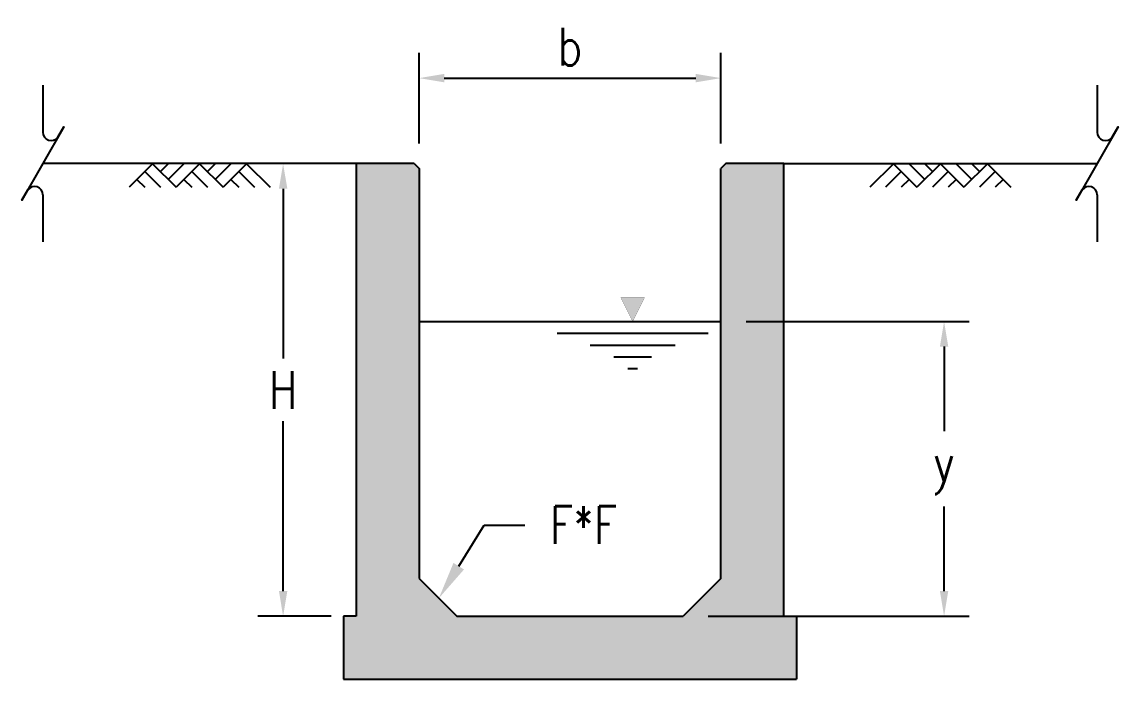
# Model space of a CAD drawing. Header units: millimetres. Extents: x -1400 to 47730, y 8839 to 61291.
# Drawn here: x 43371 to 47730, y 8839 to 11452 of the extents above; entities that cross this region are included whole.
import ezdxf
from ezdxf import colors
from ezdxf.entities.mleader import LeaderData, LeaderLine
from ezdxf.math import Vec2, Vec3

# ---------------------------------------------------------------- set-up
doc = ezdxf.new("R2010")
doc.units = ezdxf.units.MM
doc.header["$LTSCALE"] = 20
for name, color, linetype in [('CON', 7, 'Continuous'), ('CON-EX', 7, 'Continuous'), ('DIM', 7, 'Continuous'), ('HATCH', 253, 'Continuous')]:
    doc.layers.add(name, color=color, linetype=linetype)
doc.styles.add('YLIA', font='romans.shx', dxfattribs={"width": 0.8, "bigfont": 'lsp.shx'})
doc.dimstyles.new('DIM50m', dxfattribs={"dimscale": 50, "dimtxt": 3, "dimasz": 2, "dimexe": 2, "dimexo": 2, "dimgap": 1, "dimtad": 1, "dimtih": 1, "dimtoh": 1, "dimdec": 4, "dimlfac": 0.001, "dimdsep": 46, "dimtxsty": 'YLIA', "dimcen": 2, "dimdle": 2, "dimadec": 0, "dimazin": 0, "dimtfac": 1, "dimtdec": 4, "dimtmove": 2, "dimatfit": 3, "dimfxl": 0, "dimtolj": 1, "dimarcsym": 0})

# ---------------------------------------------------------------- blocks, each defined once
blk = doc.blocks.new('*D38')
at = {"layer": 'Defpoints', "color": 0, "transparency": 16777216}
for p in [(44700.7, 10888.5), (44410, 9088.5), (44700.7, 9088.5)]:
    blk.add_point(p, dxfattribs=at)
at = {"layer": 'DIM', "color": 0, "lineweight": -2, "transparency": 16777216}
for p, q in [((44600.7, 10888.5), (44310, 10888.5)), ((44410, 10788.5), (44410, 10113.5)), ((44410, 9188.5), (44410, 9863.5)), ((44600.7, 9088.5), (44310, 9088.5))]:
    blk.add_line(p, q, dxfattribs=at)
at = {"layer": 'DIM', "color": 0, "transparency": 16777216}
for points in [[(44393.4, 10788.5), (44426.7, 10788.5), (44410, 10888.5)], [(44393.4, 9188.5), (44426.7, 9188.5), (44410, 9088.5)]]:
    blk.add_solid(points, dxfattribs=at)
at = {"layer": 'DIM', "lineweight": 60, "transparency": 16777216, "insert": (44410, 9988.5), "char_height": 150, "attachment_point": 5, "style": 'YLIA'}
blk.add_mtext('\\A1;H', dxfattribs=at)
blk = doc.blocks.new('*D41')
at = {"layer": 'Defpoints', "color": 0, "transparency": 16777216}
for p in [(46150.7, 11228.1), (44950.7, 10868.5), (46150.7, 10868.5)]:
    blk.add_point(p, dxfattribs=at)
at = {"layer": 'DIM', "color": 0, "lineweight": -2, "transparency": 16777216}
for p, q in [((44950.7, 10968.5), (44950.7, 11328.1)), ((46150.7, 10968.5), (46150.7, 11328.1)), ((45050.7, 11228.1), (46050.7, 11228.1))]:
    blk.add_line(p, q, dxfattribs=at)
at = {"layer": 'DIM', "color": 0, "transparency": 16777216}
for points in [[(45050.7, 11244.8), (45050.7, 11211.5), (44950.7, 11228.1)], [(46050.7, 11244.8), (46050.7, 11211.5), (46150.7, 11228.1)]]:
    blk.add_solid(points, dxfattribs=at)
at = {"layer": 'DIM', "lineweight": 60, "transparency": 16777216, "insert": (45550.7, 11353.1), "char_height": 150, "attachment_point": 5, "style": 'YLIA'}
blk.add_mtext('\\A1;b', dxfattribs=at)
blk = doc.blocks.new('*D42')
at = {"layer": 'Defpoints', "color": 0, "transparency": 16777216}
for p in [(46150.7, 10260.4), (46000.7, 9088.5), (47038, 9088.5)]:
    blk.add_point(p, dxfattribs=at)
at = {"layer": 'DIM', "color": 0, "lineweight": -2, "transparency": 16777216}
for p, q in [((46250.7, 10260.4), (47138, 10260.4)), ((47038, 10160.4), (47038, 9824.4)), ((47038, 9188.5), (47038, 9524.4)), ((46100.7, 9088.5), (47138, 9088.5))]:
    blk.add_line(p, q, dxfattribs=at)
at = {"layer": 'DIM', "color": 0, "transparency": 16777216}
for points in [[(47021.4, 10160.4), (47054.7, 10160.4), (47038, 10260.4)], [(47021.4, 9188.5), (47054.7, 9188.5), (47038, 9088.5)]]:
    blk.add_solid(points, dxfattribs=at)
at = {"layer": 'DIM', "lineweight": 60, "transparency": 16777216, "insert": (47038, 9674.4), "char_height": 150, "attachment_point": 5, "style": 'YLIA'}
blk.add_mtext('\\A1;y', dxfattribs=at)

msp = doc.modelspace()

# ---------------------------------------------------------------- hatches: boundary and pattern name
at = {"layer": 'HATCH'}
h = msp.add_hatch(color=256, dxfattribs=at)
h.dxf.hatch_style = 1
h.set_gradient(color1=(99, 100, 102), name='CYLINDER')
h.paths.add_polyline_path([(46450.69172, 9088.50737), (46400.69172, 9088.50737), (46400.69172, 10888.50737), (46170.69172, 10888.50737), (46150.69172, 10868.50737), (46150.69172, 9238.50737), (46000.69172, 9088.50737), (45100.69172, 9088.50737), (44950.69172, 9238.50737), (44950.69172, 10868.50737), (44930.69172, 10888.50737), (44700.69172, 10888.50737), (44700.69172, 9088.50737), (44650.69172, 9088.50737), (44650.69172, 8838.50737), (46450.69172, 8838.50737)])
h = msp.add_hatch(color=4, dxfattribs=at)
h.dxf.hatch_style = 1
h.paths.add_polyline_path([(45799.70618, 10260.35002), (45846.56584, 10354.06934), (45752.84653, 10354.06934)])

# ---------------------------------------------------------------- linework, layer by layer
for p, q in [((45487.30848, 10260.35002), (46112.10389, 10260.35002)), ((45499.80438, 10213.49037), (46099.60798, 10213.49037)), ((45631.01142, 10166.63071), (45968.40095, 10166.63071)), ((45724.73073, 10119.77105), (45874.68163, 10119.77105)), ((45780.96232, 10072.9114), (45818.45005, 10072.9114))]:
    msp.add_line(p, q)
for points in [[(44930.69172, 10888.50737), (44950.69172, 10868.50737)], [(46170.69172, 10888.50737), (46150.69172, 10868.50737)]]:
    msp.add_lwpolyline(points)
at = {"layer": 'CON', "ltscale": 0.1}
for p, q in [((44930.69172, 10888.50737), (44700.69172, 10888.50737)), ((44700.69172, 10888.50737), (44700.69172, 9088.50737)), ((44950.69172, 10868.50737), (44950.69172, 9238.50737)), ((46150.69172, 9238.50737), (46150.69172, 10868.50737)), ((46400.69172, 10888.50737), (46170.69172, 10888.50737)), ((46400.69172, 9088.50737), (46400.69172, 10888.50737)), ((44950.69172, 9238.50737), (45100.69172, 9088.50737)), ((46150.69172, 9238.50737), (46000.69172, 9088.50737)), ((44700.69172, 9088.50737), (44650.69172, 9088.50737)), ((44650.69172, 9088.50737), (44650.69172, 8838.50737)), ((45100.69172, 9088.50737), (46000.69172, 9088.50737)), ((46400.69172, 9088.50737), (46450.69172, 9088.50737)), ((46450.69172, 9088.50737), (46450.69172, 8838.50737)), ((46450.69172, 9038.50737), (46450.69172, 8988.50737)), ((44650.69172, 8838.50737), (46450.69172, 8838.50737))]:
    msp.add_line(p, q, dxfattribs=at)
at = {"layer": 'CON-EX'}
for p, q in [((43454.57754, 11200.04271), (43454.57754, 11013.13237)), ((47646.80589, 11200.04271), (47646.80589, 11013.13237)), ((44700.69172, 10888.50737), (43454.57754, 10888.50737)), ((43890.7175, 10887.50737), (43797.25894, 10794.04881)), ((43859.56465, 10856.35452), (43921.87036, 10794.04881)), ((43890.7175, 10887.50737), (43984.17607, 10794.04881)), ((43953.02321, 10887.50737), (43921.87036, 10856.35452)), ((44015.32892, 10887.50737), (43953.02321, 10825.20166)), ((44077.63463, 10887.50737), (43984.17607, 10794.04881)), ((44046.48177, 10856.35452), (44108.78748, 10794.04881)), ((44077.63463, 10887.50737), (44171.09319, 10794.04881)), ((44139.94034, 10887.50737), (44108.78748, 10856.35452)), ((44202.24605, 10887.50737), (44139.94034, 10825.20166)), ((44264.55176, 10887.50737), (44171.09319, 10794.04881)), ((44233.3989, 10856.35452), (44295.70461, 10794.04881)), ((44264.55176, 10887.50737), (44358.01032, 10794.04881)), ((46400.69172, 10888.50737), (47646.80589, 10888.50737)), ((46836.83168, 10887.50737), (46743.37312, 10794.04881)), ((46867.98453, 10856.35452), (46805.67882, 10794.04881)), ((46836.83168, 10887.50737), (46930.29024, 10794.04881)), ((46899.13739, 10887.50737), (46961.4431, 10825.20166)), ((47023.74881, 10887.50737), (46930.29024, 10794.04881)), ((46961.4431, 10887.50737), (46992.59595, 10856.35452)), ((47054.90166, 10856.35452), (46992.59595, 10794.04881)), ((47023.74881, 10887.50737), (47117.20737, 10794.04881)), ((47086.05451, 10887.50737), (47148.36022, 10825.20166)), ((47210.66593, 10887.50737), (47117.20737, 10794.04881)), ((47148.36022, 10887.50737), (47179.51308, 10856.35452)), ((47241.81879, 10856.35452), (47179.51308, 10794.04881)), ((47210.66593, 10887.50737), (47304.12449, 10794.04881)), ((43828.41179, 10825.20166), (43859.56465, 10794.04881)), ((44015.32892, 10825.20166), (44046.48177, 10794.04881)), ((44202.24605, 10825.20166), (44233.3989, 10794.04881)), ((46899.13739, 10825.20166), (46867.98453, 10794.04881)), ((47086.05451, 10825.20166), (47054.90166, 10794.04881)), ((47272.97164, 10825.20166), (47241.81879, 10794.04881)), ((43454.57754, 10763.88237), (43454.57754, 10576.97204)), ((47646.80589, 10763.88237), (47646.80589, 10576.97204))]:
    msp.add_line(p, q, dxfattribs=at)
for points in [[(43514.29352, 10993.05442), (43537.66087, 11033.9032), (43371.49421, 10743.11154), (43394.79331, 10783.86997)], [(47706.52187, 10993.05442), (47729.88923, 11033.9032), (47563.72256, 10743.11154), (47587.02166, 10783.86997)], [(44950.69172, 10260.35002), (46150.69172, 10260.35002)]]:
    msp.add_lwpolyline(points, dxfattribs=at)
at = {"layer": 'CON-EX', "const_width": 0.9}
msp.add_lwpolyline([(45799.70618, 10260.35002), (45752.84653, 10354.06934), (45846.56584, 10354.06934), (45799.70618, 10260.35002)], dxfattribs=at)
at = {"layer": 'CON-EX'}
for centre, start, end in [((43487.81087, 11013.13237), 180.09125233, 322.83222783), ((47680.03923, 11013.13237), 180.09125233, 322.83222783), ((43421.34421, 10763.88237), 0, 143.0274544), ((47613.57256, 10763.88237), 0, 143.0274544)]:
    msp.add_arc(centre, 33.23333, start, end, dxfattribs=at)

# ---------------------------------------------------------------- dimensions: what is measured, and where the dimension line sits
at = {"layer": 'DIM', "lineweight": 60}
dim = msp.add_linear_dim(base=(46150.69172, 11228.14705), p1=(44950.69172, 10868.50737), p2=(46150.69172, 10868.50737), text='b', dimstyle='DIM50m', override={"dimclrt": 256}, dxfattribs=at)
dim.commit()
dim.dimension.update_dxf_attribs({"geometry": '*D41', "text_midpoint": (45550.69172, 11353.14705)})
for base, p1, p2, text, picture, middle in [((44410.03165, 9088.50737), (44700.69172, 10888.50737), (44700.69172, 9088.50737), 'H', '*D38', (44410.03165, 9988.50737)), ((47038.0334, 9088.50737), (46150.69172, 10260.35002), (46000.69172, 9088.50737), 'y', '*D42', (47038.0334, 9674.4287))]:
    dim = msp.add_linear_dim(base=base, p1=p1, p2=p2, angle=90, text=text, dimstyle='DIM50m', override={"dimclrt": 256}, dxfattribs=at)
    dim.commit()
    dim.dimension.update_dxf_attribs({"geometry": picture, "text_midpoint": middle})

# ---------------------------------------------------------------- leaders
ml = msp.add_multileader_mtext('Standard')
ml.set_content('F*F', color=256, style='YLIA')
ml.set_leader_properties()
ml.build(insert=Vec2(0, 0))
ml.multileader.update_dxf_attribs({"arrow_head_size": 150, "scale": 50})
ctx = ml.context
ctx.base_point, ctx.scale, ctx.char_height, ctx.arrow_head_size, ctx.landing_gap_size, ctx.plane_origin = Vec3(45370.68106, 9450.83939), 50, 150, 150, 100, Vec3(45029.25405, 9159.94503)
notes = []
notes.append((ctx, [(0, (1, 1, 0), (45209.7584, 9450.83939), (1, 0), 160.92266, [(0, [(45029.25405, 9159.94503)], 0, [])])]))
ctx.mtext.insert, ctx.mtext.flow_direction = Vec3(45470.68106, 9525.83939), 5
for ctx, leaders in notes:
    for number, flags, end, landing, length, lines in leaders:
        leader = LeaderData()
        leader.index, (leader.has_last_leader_line, leader.has_dogleg_vector, leader.attachment_direction) = number, flags
        leader.last_leader_point, leader.dogleg_vector, leader.dogleg_length = Vec3(end), Vec3(landing), length
        for number, points, colour, breaks in lines:
            line = LeaderLine()
            line.index, line.vertices, line.color, line.breaks = number, Vec3.list(points), colors.encode_raw_color(colour), breaks
            leader.lines.append(line)
        ctx.leaders.append(leader)

doc.saveas('drawing.dxf')
